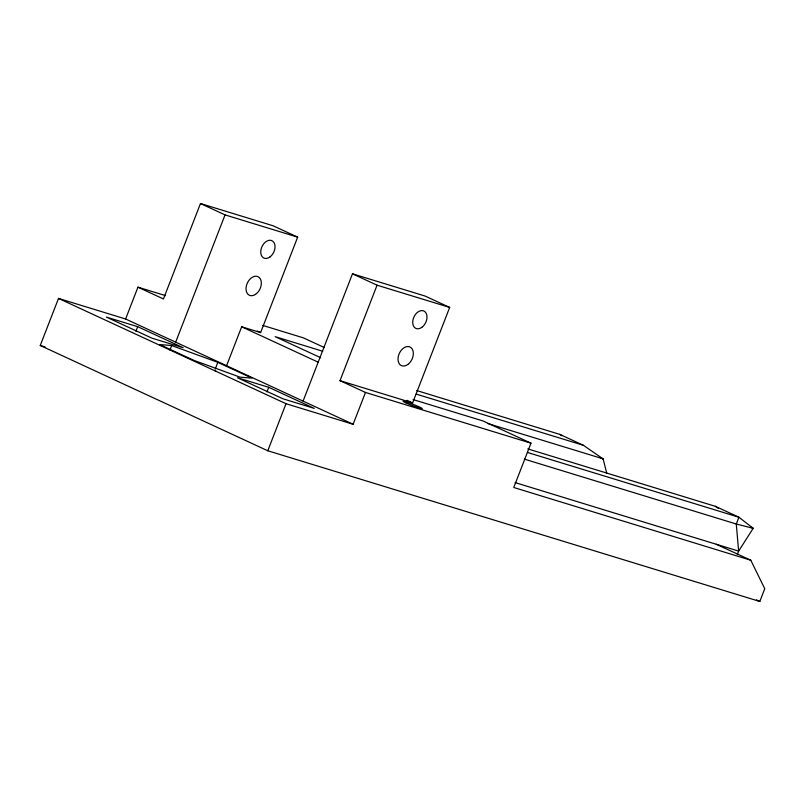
<?xml version="1.0" encoding="UTF-8"?>
<svg xmlns="http://www.w3.org/2000/svg" width="805" height="805" viewBox="0 0 805 805"><rect width="100%" height="100%" fill="white"/><g stroke="black" fill="none" stroke-linecap="round" stroke-linejoin="round"><path stroke-width="1.21" d="M750.773 560.22L513.751 487.488L530.978 443.173L365.48 392.458L353.133 424.275L125.61 318.991L58.513 298.424L40.25 345.486L267.773 450.76L759.819 601.476L764.75 588.707L750.773 560.22L716.259 544.261L515.109 482.587M125.61 318.991L137.947 287.174L165.528 295.626M135.894 331.257L137.675 326.669L183.168 347.72L151.873 338.13L106.361 317.079L137.675 326.669M226.376 366.215L241.671 326.78L260.619 332.586L297.669 237.143L273.096 225.772L200.475 203.524L163.445 298.957L137.947 287.174M169.905 350.084L171.676 345.546L217.823 362.351L251.975 378.149L239.981 377.143L193.824 360.338L159.672 344.54L171.676 345.546M175.671 342.145L225.048 214.895L297.669 237.143M215.177 369.173L217.823 362.351M266.948 391.904L268.729 387.316L314.242 408.377L282.927 398.787L237.415 377.736L268.729 387.316M267.773 450.76L286.037 403.718L353.133 424.275M303.083 401.121L352.479 273.821L425.1 296.049L449.673 307.419L412.603 402.923L340.002 380.664L377.062 285.191L449.673 307.419M737.31 554.524L738.628 551.103L753.198 528.332L738.92 517.233L715.333 506.315L527.778 448.888M416.245 394.108L583.384 445.296L603.126 458.92L606.759 473.26M413.056 399.562L483.191 421.025L530.978 443.173M488.001 423.611L602.905 458.78M527.366 452.43L738.92 517.233L736.293 524.015L738.628 551.103L716.259 544.261M524.317 459.122L736.293 524.015L753.198 528.332L750.934 527.285M40.25 345.486L45.05 346.955M262.661 325.381L303.435 337.879L324.304 347.539M322.684 351.242L275.159 336.661L320.662 357.722M416.728 390.546L559.797 434.378L583.384 445.296M215.056 370.864L216.022 371.155M200.475 203.524L225.048 214.895M352.479 273.821L377.062 285.191M599.725 457.351L603.126 458.92M257.268 331.026L260.619 332.586M407.018 400.337L412.603 402.923M241.671 326.78L317.884 362.049M340.002 380.664L365.48 392.458M756.408 599.896L759.819 601.476M58.513 298.424L286.037 403.718M559.797 434.378L561.89 435.726M715.333 506.315L718.291 508.368M407.803 364.494A10.264 6.983 -65.2 0 0 410.993 347.599A10.264 6.983 -65.2 0 0 398.234 356.776A10.264 6.983 -65.2 0 0 407.803 364.494M255.437 294.419A10.264 6.983 -65.2 0 0 259.27 277.504A10.264 6.983 -65.2 0 0 246.35 285.956A10.264 6.983 -65.2 0 0 255.437 294.419M421.84 327.353A9.58 6.521 -65.2 0 0 424.819 311.585A9.58 6.521 -65.2 0 0 412.915 320.149A9.58 6.521 -65.2 0 0 421.84 327.353M269.866 257.026A9.58 6.521 -65.2 0 0 272.845 241.258A9.58 6.521 -65.2 0 0 260.941 249.822A9.58 6.521 -65.2 0 0 269.866 257.026M405.962 402.872A10.264 0.694 21.2 0 0 421.941 408.688A10.264 0.694 21.2 0 0 410.117 403.225A10.264 0.694 21.2 0 0 405.962 402.872"/></g></svg>
